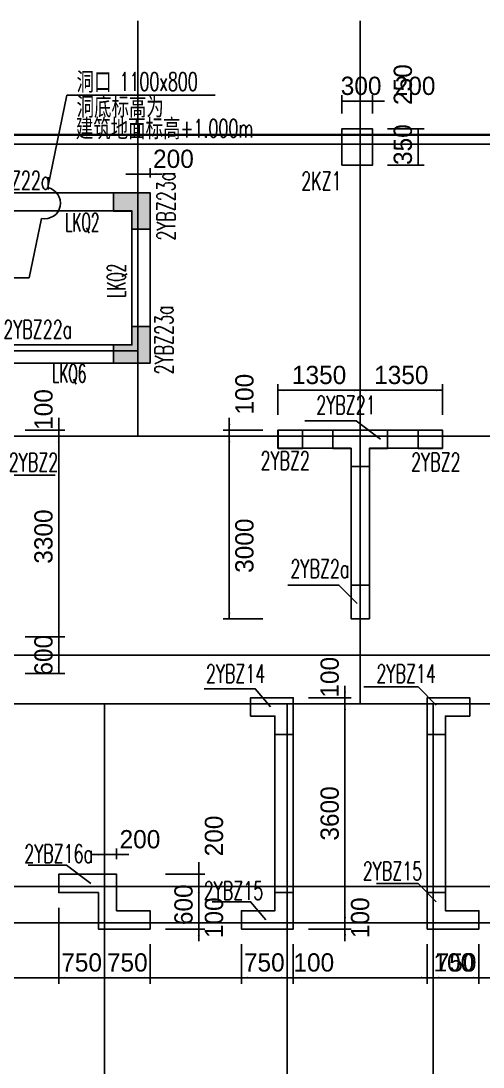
# Model space of a CAD drawing. Extents: x 387171 to 699106, y 11966 to 245688.
# Drawn here: x 567136 to 574726, y 217069 to 234261 of the extents above; entities that cross this region are included whole.
import ezdxf

# ---------------------------------------------------------------- set-up
doc = ezdxf.new("R2010")
doc.units = 0
doc.header["$LTSCALE"] = 100
doc.header["$MEASUREMENT"] = 0
for name, color, linetype in [('b边缘构件', 235, 'Continuous'), ('colu-主楼', 7, 'Continuous'), ('DOTE', 253, 'Continuous'), ('Q-TEXT', 2, 'Continuous'), ('wall-主楼', 2, 'Continuous'), ('Y阴影', 254, 'Continuous'), ('剪力墙开洞', 5, 'Continuous'), ('小尺寸', 4, 'Continuous'), ('边缘构件标注', 1, 'Continuous')]:
    doc.layers.add(name, color=color, linetype=linetype)
doc.styles.get("Standard").update_dxf_attribs({"font": 'standard'})
doc.styles.add('tk', font='tk')
doc.dimstyles.get("Standard").update_dxf_attribs({"dimtxt": 300, "dimasz": 100, "dimexe": 100, "dimexo": 250, "dimgap": 100, "dimtad": 0, "dimtoh": 1, "dimdec": 0, "dimdsep": 46, "dimcen": 0.09, "dimclrt": 7, "dimadec": 0, "dimazin": 0, "dimtfac": 1, "dimtdec": 4, "dimtofl": 0, "dimtmove": 0, "dimatfit": 3, "dimfxl": 1, "dimtolj": 1, "dimtzin": 0, "dimarcsym": 0})

# ---------------------------------------------------------------- blocks, each defined once
blk = doc.blocks.new('*D1314')
at = {"layer": '小尺寸', "color": 0, "linetype": 'ByBlock', "lineweight": -2}
for p, q in [((567208, 224137), (567858, 224137)), ((567758, 223537), (567758, 224137)), ((567208, 223537), (567858, 223537))]:
    blk.add_line(p, q, dxfattribs=at)
for points in [[(567758, 224137), (567775, 224037), (567741, 224037)], [(567758, 223537), (567741, 223637), (567775, 223637)]]:
    blk.add_solid(points, dxfattribs=at)
at = {"layer": '小尺寸', "color": 7, "linetype": 'Continuous', "lineweight": -2, "insert": (567508, 223837), "char_height": 300, "width": 556.67, "attachment_point": 5, "rotation": 90, "style": 'tk'}
blk.add_mtext('600', dxfattribs=at)
blk = doc.blocks.new('*D891')
at = {"layer": '小尺寸', "color": 0, "linetype": 'ByBlock', "lineweight": -2}
for p, q in [((567208, 227437), (567858, 227437)), ((567758, 224137), (567758, 227437)), ((567208, 224137), (567858, 224137))]:
    blk.add_line(p, q, dxfattribs=at)
for points in [[(567758, 227437), (567775, 227337), (567741, 227337)], [(567758, 224137), (567741, 224237), (567775, 224237)]]:
    blk.add_solid(points, dxfattribs=at)
at = {"layer": '小尺寸', "color": 7, "linetype": 'Continuous', "lineweight": -2, "insert": (567508, 225787), "char_height": 300, "width": 780, "attachment_point": 5, "rotation": 90, "style": 'tk'}
blk.add_mtext('3300', dxfattribs=at)
blk = doc.blocks.new('*D3272')
at = {"layer": '小尺寸', "color": 0, "linetype": 'ByBlock', "lineweight": -2}
for p, q in [((567758, 227237), (567758, 227737)), ((567208, 227537), (567858, 227537)), ((567208, 227437), (567858, 227437))]:
    blk.add_line(p, q, dxfattribs=at)
for points in [[(567758, 227537), (567741, 227637), (567775, 227637)], [(567758, 227437), (567775, 227337), (567741, 227337)]]:
    blk.add_solid(points, dxfattribs=at)
at = {"layer": '小尺寸', "color": 7, "linetype": 'Continuous', "lineweight": -2, "insert": (567508, 227875), "char_height": 300, "width": 476.67, "attachment_point": 5, "rotation": 90, "style": 'tk'}
blk.add_mtext('100', dxfattribs=at)
blk = doc.blocks.new('*D779')
at = {"layer": '小尺寸', "color": 0, "linetype": 'ByBlock', "lineweight": -2}
for p, q in [((572408, 232738), (572408, 233042)), ((572708, 232738), (572708, 233042)), ((572408, 232942), (572708, 232942))]:
    blk.add_line(p, q, dxfattribs=at)
for points in [[(572408, 232942), (572508, 232958), (572508, 232925)], [(572708, 232942), (572608, 232925), (572608, 232958)]]:
    blk.add_solid(points, dxfattribs=at)
at = {"layer": '小尺寸', "color": 7, "linetype": 'Continuous', "lineweight": -2, "insert": (572723, 233192), "char_height": 300, "width": 566.67, "attachment_point": 5, "rotation": 360, "style": 'tk'}
blk.add_mtext('300', dxfattribs=at)
blk = doc.blocks.new('*D1713')
at = {"layer": '小尺寸', "color": 0, "linetype": 'ByBlock', "lineweight": -2}
for p, q in [((572708, 232738), (572708, 233042)), ((572908, 232738), (572908, 233042)), ((572508, 232942), (573108, 232942))]:
    blk.add_line(p, q, dxfattribs=at)
for points in [[(572708, 232942), (572608, 232925), (572608, 232958)], [(572908, 232942), (573008, 232958), (573008, 232925)]]:
    blk.add_solid(points, dxfattribs=at)
at = {"layer": '小尺寸', "color": 7, "linetype": 'Continuous', "lineweight": -2, "insert": (573609, 233192), "char_height": 300, "width": 566.67, "attachment_point": 5, "rotation": 360, "style": 'tk'}
blk.add_mtext('200', dxfattribs=at)
blk = doc.blocks.new('*D1589')
at = {"layer": '小尺寸', "color": 0, "linetype": 'ByBlock', "lineweight": -2}
for p, q in [((573158, 232488), (573760, 232488)), ((573660, 232488), (573660, 232238)), ((573158, 232238), (573760, 232238))]:
    blk.add_line(p, q, dxfattribs=at)
for points in [[(573660, 232488), (573677, 232388), (573644, 232388)], [(573660, 232238), (573644, 232338), (573677, 232338)]]:
    blk.add_solid(points, dxfattribs=at)
at = {"layer": '小尺寸', "color": 7, "linetype": 'Continuous', "lineweight": -2, "insert": (573410, 233214), "char_height": 300, "width": 566.67, "attachment_point": 5, "rotation": 90, "style": 'tk'}
blk.add_mtext('250', dxfattribs=at)
blk = doc.blocks.new('*D1341')
at = {"layer": '小尺寸', "color": 0, "linetype": 'ByBlock', "lineweight": -2}
for p, q in [((573158, 232238), (573760, 232238)), ((573660, 232238), (573660, 231888)), ((573158, 231888), (573760, 231888))]:
    blk.add_line(p, q, dxfattribs=at)
for points in [[(573660, 232238), (573677, 232138), (573644, 232138)], [(573660, 231888), (573644, 231988), (573677, 231988)]]:
    blk.add_solid(points, dxfattribs=at)
at = {"layer": '小尺寸', "color": 7, "linetype": 'Continuous', "lineweight": -2, "insert": (573410, 232228), "char_height": 300, "width": 566.67, "attachment_point": 5, "rotation": 90, "style": 'tk'}
blk.add_mtext('350', dxfattribs=at)
blk = doc.blocks.new('*D1049')
at = {"layer": '小尺寸', "color": 0, "linetype": 'ByBlock', "lineweight": -2}
for p, q in [((570058, 220437), (570058, 219837)), ((569508, 220237), (570158, 220237)), ((569508, 220037), (570158, 220037))]:
    blk.add_line(p, q, dxfattribs=at)
for points in [[(570058, 220237), (570041, 220337), (570075, 220337)], [(570058, 220037), (570075, 219937), (570041, 219937)]]:
    blk.add_solid(points, dxfattribs=at)
at = {"layer": '小尺寸', "color": 7, "linetype": 'Continuous', "lineweight": -2, "insert": (570308, 220867), "char_height": 300, "width": 566.67, "attachment_point": 5, "rotation": 90, "style": 'tk'}
blk.add_mtext('200', dxfattribs=at)
blk = doc.blocks.new('*D707')
at = {"layer": '小尺寸', "color": 0, "linetype": 'ByBlock', "lineweight": -2}
for p, q in [((570058, 219637), (570058, 219137)), ((569508, 219437), (570158, 219437)), ((569508, 219337), (570158, 219337))]:
    blk.add_line(p, q, dxfattribs=at)
for points in [[(570058, 219437), (570041, 219537), (570075, 219537)], [(570058, 219337), (570075, 219237), (570041, 219237)]]:
    blk.add_solid(points, dxfattribs=at)
at = {"layer": '小尺寸', "color": 7, "linetype": 'Continuous', "lineweight": -2, "insert": (570308, 219523), "char_height": 300, "width": 476.67, "attachment_point": 5, "rotation": 90, "style": 'tk'}
blk.add_mtext('100', dxfattribs=at)
blk = doc.blocks.new('*D2906')
at = {"layer": '小尺寸', "color": 0, "linetype": 'ByBlock', "lineweight": -2}
for p, q in [((572458, 223337), (572458, 222837)), ((571858, 223137), (572558, 223137)), ((571858, 223037), (572558, 223037))]:
    blk.add_line(p, q, dxfattribs=at)
for points in [[(572458, 223137), (572441, 223237), (572475, 223237)], [(572458, 223037), (572475, 222937), (572441, 222937)]]:
    blk.add_solid(points, dxfattribs=at)
at = {"layer": '小尺寸', "color": 7, "linetype": 'Continuous', "lineweight": -2, "insert": (572208, 223475), "char_height": 300, "width": 476.67, "attachment_point": 5, "rotation": 90, "style": 'tk'}
blk.add_mtext('100', dxfattribs=at)
blk = doc.blocks.new('*D2787')
at = {"layer": '小尺寸', "color": 0, "linetype": 'ByBlock', "lineweight": -2}
for p, q in [((572458, 219637), (572458, 219137)), ((571858, 219437), (572558, 219437)), ((571858, 219337), (572558, 219337))]:
    blk.add_line(p, q, dxfattribs=at)
for points in [[(572458, 219437), (572441, 219537), (572475, 219537)], [(572458, 219337), (572475, 219237), (572441, 219237)]]:
    blk.add_solid(points, dxfattribs=at)
at = {"layer": '小尺寸', "color": 7, "linetype": 'Continuous', "lineweight": -2, "insert": (572708, 219523), "char_height": 300, "width": 476.67, "attachment_point": 5, "rotation": 90, "style": 'tk'}
blk.add_mtext('100', dxfattribs=at)
blk = doc.blocks.new('*D2497')
at = {"layer": '小尺寸', "color": 0, "linetype": 'ByBlock', "lineweight": -2}
for p, q in [((571108, 227437), (570458, 227437)), ((570558, 224437), (570558, 227437)), ((571108, 224437), (570458, 224437))]:
    blk.add_line(p, q, dxfattribs=at)
for points in [[(570558, 227437), (570575, 227337), (570541, 227337)], [(570558, 224437), (570541, 224537), (570575, 224537)]]:
    blk.add_solid(points, dxfattribs=at)
at = {"layer": '小尺寸', "color": 7, "linetype": 'Continuous', "lineweight": -2, "insert": (570808, 225637), "char_height": 300, "width": 780, "attachment_point": 5, "rotation": 90, "style": 'tk'}
blk.add_mtext('3000', dxfattribs=at)
blk = doc.blocks.new('*D3355')
at = {"layer": '小尺寸', "color": 0, "linetype": 'ByBlock', "lineweight": -2}
for p, q in [((570558, 227237), (570558, 227737)), ((571108, 227537), (570458, 227537)), ((571108, 227437), (570458, 227437))]:
    blk.add_line(p, q, dxfattribs=at)
for points in [[(570558, 227537), (570541, 227637), (570575, 227637)], [(570558, 227437), (570575, 227337), (570541, 227337)]]:
    blk.add_solid(points, dxfattribs=at)
at = {"layer": '小尺寸', "color": 7, "linetype": 'Continuous', "lineweight": -2, "insert": (570808, 228127), "char_height": 300, "width": 476.67, "attachment_point": 5, "rotation": 90, "style": 'tk'}
blk.add_mtext('100', dxfattribs=at)
blk = doc.blocks.new('*D237')
at = {"layer": '小尺寸', "color": 0, "linetype": 'ByBlock', "lineweight": -2}
for p, q in [((572708, 227788), (572708, 228291)), ((574058, 228191), (572708, 228191)), ((574058, 227788), (574058, 228291))]:
    blk.add_line(p, q, dxfattribs=at)
for points in [[(572708, 228191), (572808, 228208), (572808, 228175)], [(574058, 228191), (573958, 228175), (573958, 228208)]]:
    blk.add_solid(points, dxfattribs=at)
at = {"layer": '小尺寸', "color": 7, "linetype": 'Continuous', "lineweight": -2, "insert": (573383, 228441), "char_height": 300, "width": 690, "attachment_point": 5, "rotation": 360, "style": 'tk'}
blk.add_mtext('1350', dxfattribs=at)
blk = doc.blocks.new('*D1193')
at = {"layer": '小尺寸', "color": 0, "linetype": 'ByBlock', "lineweight": -2}
for p, q in [((571358, 227787), (571358, 228291)), ((572708, 228191), (571358, 228191)), ((572708, 227787), (572708, 228291))]:
    blk.add_line(p, q, dxfattribs=at)
for points in [[(571358, 228191), (571458, 228208), (571458, 228175)], [(572708, 228191), (572608, 228175), (572608, 228208)]]:
    blk.add_solid(points, dxfattribs=at)
at = {"layer": '小尺寸', "color": 7, "linetype": 'Continuous', "lineweight": -2, "insert": (572033, 228441), "char_height": 300, "width": 690, "attachment_point": 5, "rotation": 360, "style": 'tk'}
blk.add_mtext('1350', dxfattribs=at)
blk = doc.blocks.new('*D1062')
at = {"layer": '小尺寸', "color": 0, "linetype": 'ByBlock', "lineweight": -2}
for p, q in [((569458, 231743), (568858, 231743)), ((569058, 231688), (569058, 231843)), ((569258, 231688), (569258, 231843))]:
    blk.add_line(p, q, dxfattribs=at)
for points in [[(569058, 231743), (568958, 231727), (568958, 231760)], [(569258, 231743), (569358, 231760), (569358, 231727)]]:
    blk.add_solid(points, dxfattribs=at)
at = {"layer": '小尺寸', "color": 7, "linetype": 'Continuous', "lineweight": -2, "insert": (569641, 231993), "char_height": 300, "width": 566.67, "attachment_point": 5, "rotation": 360, "style": 'tk'}
blk.add_mtext('200', dxfattribs=at)
blk = doc.blocks.new('*D2552')
at = {"layer": '小尺寸', "color": 0, "linetype": 'ByBlock', "lineweight": -2}
for p, q in [((568508, 220487), (568508, 220662)), ((568708, 220487), (568708, 220662)), ((568908, 220562), (568308, 220562))]:
    blk.add_line(p, q, dxfattribs=at)
for points in [[(568508, 220562), (568408, 220545), (568408, 220578)], [(568708, 220562), (568808, 220578), (568808, 220545)]]:
    blk.add_solid(points, dxfattribs=at)
at = {"layer": '小尺寸', "color": 7, "linetype": 'Continuous', "lineweight": -2, "insert": (569091, 220812), "char_height": 300, "width": 566.67, "attachment_point": 5, "rotation": 360, "style": 'tk'}
blk.add_mtext('200', dxfattribs=at)
blk = doc.blocks.new('*D4162')
at = {"layer": '小尺寸', "color": 0, "linetype": 'ByBlock', "lineweight": -2}
for p, q in [((571858, 223037), (572558, 223037)), ((572458, 223037), (572458, 219437)), ((571858, 219437), (572558, 219437))]:
    blk.add_line(p, q, dxfattribs=at)
for points in [[(572458, 223037), (572475, 222937), (572441, 222937)], [(572458, 219437), (572441, 219537), (572475, 219537)]]:
    blk.add_solid(points, dxfattribs=at)
at = {"layer": '小尺寸', "color": 7, "linetype": 'Continuous', "lineweight": -2, "insert": (572208, 221237), "char_height": 300, "width": 775, "attachment_point": 5, "rotation": 90, "style": 'tk'}
blk.add_mtext('3600', dxfattribs=at)
blk = doc.blocks.new('*D812')
at = {"layer": '小尺寸', "color": 0, "linetype": 'ByBlock', "lineweight": -2}
for p, q in [((569508, 220037), (570158, 220037)), ((570058, 220037), (570058, 219437)), ((569508, 219437), (570158, 219437))]:
    blk.add_line(p, q, dxfattribs=at)
for points in [[(570058, 220037), (570075, 219937), (570041, 219937)], [(570058, 219437), (570041, 219537), (570075, 219537)]]:
    blk.add_solid(points, dxfattribs=at)
at = {"layer": '小尺寸', "color": 7, "linetype": 'Continuous', "lineweight": -2, "insert": (569808, 219737), "char_height": 300, "width": 556.67, "attachment_point": 5, "rotation": 90, "style": 'tk'}
blk.add_mtext('600', dxfattribs=at)
blk = doc.blocks.new('*D986')
at = {"layer": '小尺寸', "color": 0, "linetype": 'ByBlock', "lineweight": -2}
for p, q in [((570758, 219087), (570758, 218437)), ((571508, 218944), (571508, 218437)), ((571508, 218537), (570758, 218537))]:
    blk.add_line(p, q, dxfattribs=at)
for points in [[(570758, 218537), (570858, 218554), (570858, 218520)], [(571508, 218537), (571408, 218520), (571408, 218554)]]:
    blk.add_solid(points, dxfattribs=at)
at = {"layer": '小尺寸', "color": 7, "linetype": 'Continuous', "lineweight": -2, "insert": (571133, 218787), "char_height": 300, "width": 566.67, "attachment_point": 5, "rotation": 360, "style": 'tk'}
blk.add_mtext('750', dxfattribs=at)
blk = doc.blocks.new('*D733')
at = {"layer": '小尺寸', "color": 0, "linetype": 'ByBlock', "lineweight": -2}
for p, q in [((574658, 219087), (574658, 218438)), ((573908, 218957), (573908, 218438)), ((574658, 218538), (573908, 218538))]:
    blk.add_line(p, q, dxfattribs=at)
for points in [[(573908, 218538), (574008, 218555), (574008, 218521)], [(574658, 218538), (574558, 218521), (574558, 218555)]]:
    blk.add_solid(points, dxfattribs=at)
at = {"layer": '小尺寸', "color": 7, "linetype": 'Continuous', "lineweight": -2, "insert": (574283, 218788), "char_height": 300, "width": 566.67, "attachment_point": 5, "rotation": 360, "style": 'tk'}
blk.add_mtext('750', dxfattribs=at)
blk = doc.blocks.new('*D1807')
at = {"layer": '小尺寸', "color": 0, "linetype": 'ByBlock', "lineweight": -2}
for p, q in [((573808, 219087), (573808, 218438)), ((573908, 218957), (573908, 218438)), ((574108, 218538), (573608, 218538))]:
    blk.add_line(p, q, dxfattribs=at)
for points in [[(573808, 218538), (573708, 218521), (573708, 218555)], [(573908, 218538), (574008, 218555), (574008, 218521)]]:
    blk.add_solid(points, dxfattribs=at)
at = {"layer": '小尺寸', "color": 7, "linetype": 'Continuous', "lineweight": -2, "insert": (574246, 218788), "char_height": 300, "width": 476.67, "attachment_point": 5, "rotation": 360, "style": 'tk'}
blk.add_mtext('100', dxfattribs=at)
blk = doc.blocks.new('*D1532')
at = {"layer": '小尺寸', "color": 0, "linetype": 'ByBlock', "lineweight": -2}
for p, q in [((571608, 219087), (571608, 218437)), ((571808, 218537), (571308, 218537)), ((571508, 218563), (571508, 218437))]:
    blk.add_line(p, q, dxfattribs=at)
for points in [[(571508, 218537), (571408, 218520), (571408, 218553)], [(571608, 218537), (571708, 218553), (571708, 218520)]]:
    blk.add_solid(points, dxfattribs=at)
at = {"layer": '小尺寸', "color": 7, "linetype": 'Continuous', "lineweight": -2, "insert": (571946, 218787), "char_height": 300, "width": 476.67, "attachment_point": 5, "rotation": 360, "style": 'tk'}
blk.add_mtext('100', dxfattribs=at)
blk = doc.blocks.new('*D1944')
at = {"layer": '小尺寸', "color": 0, "linetype": 'ByBlock', "lineweight": -2}
for p, q in [((568508, 219787), (568508, 218437)), ((569258, 219087), (569258, 218437)), ((569258, 218537), (568508, 218537))]:
    blk.add_line(p, q, dxfattribs=at)
for points in [[(568508, 218537), (568608, 218553), (568608, 218520)], [(569258, 218537), (569158, 218520), (569158, 218553)]]:
    blk.add_solid(points, dxfattribs=at)
at = {"layer": '小尺寸', "color": 7, "linetype": 'Continuous', "lineweight": -2, "insert": (568883, 218787), "char_height": 300, "width": 566.67, "attachment_point": 5, "rotation": 360, "style": 'tk'}
blk.add_mtext('750', dxfattribs=at)
blk = doc.blocks.new('*D2882')
at = {"layer": '小尺寸', "color": 0, "linetype": 'ByBlock', "lineweight": -2}
for p, q in [((568508, 219787), (568508, 218437)), ((567758, 219687), (567758, 218437)), ((568508, 218537), (567758, 218537))]:
    blk.add_line(p, q, dxfattribs=at)
for points in [[(567758, 218537), (567858, 218553), (567858, 218520)], [(568508, 218537), (568408, 218520), (568408, 218553)]]:
    blk.add_solid(points, dxfattribs=at)
at = {"layer": '小尺寸', "color": 7, "linetype": 'Continuous', "lineweight": -2, "insert": (568133, 218787), "char_height": 300, "width": 566.67, "attachment_point": 5, "rotation": 360, "style": 'tk'}
blk.add_mtext('750', dxfattribs=at)

msp = doc.modelspace()

# ---------------------------------------------------------------- hatches: boundary and pattern name
at = {"layer": 'Y阴影'}
for points in [[(569258.1, 230836.9), (568958.1, 230836.9), (568958.1, 231136.9), (568658.1, 231136.9), (568658.1, 231437.9), (569258.1, 231437.9)], [(569258.1, 229236.9), (568958.1, 229236.9), (568958.1, 228936.9), (568658.1, 228936.9), (568658.1, 228637.9), (569258.1, 228637.9)]]:
    msp.add_hatch(color=256, dxfattribs=at).paths.add_polyline_path(points, flags=0)
h = msp.add_hatch(dxfattribs=at)
h.set_pattern_fill('ANSI31', color=256, scale=25, style=0)
h.set_pattern_definition([])
h.paths.add_polyline_path([(571358.1, 227236.9), (571358.1, 227536.9), (571758.1, 227536.9), (571758.1, 227236.9)], flags=0)
h = msp.add_hatch(dxfattribs=at)
h.set_pattern_fill('ANSI31', color=256, scale=25, style=0)
h.set_pattern_definition([])
h.paths.add_polyline_path([(572558.1, 227236.9), (572558.1, 226936.9), (572858.1, 226936.9), (572858.1, 227236.9), (573158.1, 227236.9), (573158.1, 227536.9), (572258.1, 227536.9), (572258.1, 227236.9)], flags=0)
h = msp.add_hatch(dxfattribs=at)
h.set_pattern_fill('ANSI31', color=256, scale=25, style=0)
h.set_pattern_definition([])
h.paths.add_polyline_path([(573658.1, 227236.9), (573658.1, 227536.9), (574058.1, 227536.9), (574058.1, 227236.9)], flags=0)
h = msp.add_hatch(dxfattribs=at)
h.set_pattern_fill('ANSI31', color=256, scale=25, style=0)
h.set_pattern_definition([])
h.paths.add_polyline_path([(572858.1, 224986.9), (572858.1, 224436.9), (572558.1, 224436.9), (572558.1, 224986.9)], flags=0)
h = msp.add_hatch(dxfattribs=at)
h.set_pattern_fill('ANSI31', color=256, scale=25, style=0)
h.set_pattern_definition([])
h.paths.add_polyline_path([(571608.1, 223136.9), (571608.1, 222536.9), (571308.1, 222536.9), (571308.1, 222836.9), (570908.1, 222836.9), (570908.1, 223136.9)], flags=0)
h = msp.add_hatch(dxfattribs=at)
h.set_pattern_fill('ANSI31', color=256, scale=25, style=0)
h.set_pattern_definition([])
h.paths.add_polyline_path([(574508.1, 223136.9), (574508.1, 222836.9), (574108.1, 222836.9), (574108.1, 222536.9), (573808.1, 222536.9), (573808.1, 223136.9)], flags=0)
h = msp.add_hatch(dxfattribs=at)
h.set_pattern_fill('ANSI31', color=256, scale=25, style=0)
h.set_pattern_definition([])
h.paths.add_polyline_path([(569258.1, 219636.9), (569258.1, 219336.9), (568408.1, 219336.9), (568408.1, 219936.9), (567758.1, 219936.9), (567758.1, 220236.9), (568708.1, 220236.9), (568708.1, 219636.9)], flags=0)
h = msp.add_hatch(dxfattribs=at)
h.set_pattern_fill('ANSI31', color=256, scale=25, style=0)
h.set_pattern_definition([])
h.paths.add_polyline_path([(571608.1, 219936.9), (571608.1, 219336.9), (570758.1, 219336.9), (570758.1, 219636.9), (571308.1, 219636.9), (571308.1, 219936.9)], flags=0)
h = msp.add_hatch(dxfattribs=at)
h.set_pattern_fill('ANSI31', color=256, scale=25, style=0)
h.set_pattern_definition([])
h.paths.add_polyline_path([(574658.1, 219636.9), (574658.1, 219336.9), (573808.1, 219336.9), (573808.1, 219936.9), (574108.1, 219936.9), (574108.1, 219636.9)], flags=0)

# ---------------------------------------------------------------- linework, layer by layer
at = {"color": 6, "lineweight": 30}
msp.add_lwpolyline([(476181.3, 232428.8), (494258.1, 233154.4), (494258.1, 231537.9), (540808.1, 231537.9), (540808.1, 232387.9), (590208.1, 232387.9), (590208.1, 232187.9), (593108.1, 232187.9), (593108.1, 230737.9), (608058.1, 230737.9), (608058.1, 231687.9), (648158.1, 231687.9), (648158.1, 230737.9), (657058.1, 230737.9), (657158.1, 196187.9), (658248.2, 196187.9), (663075.9, 83077.9), (659946, 47787.8), (654318.1, 48286.9), (653832.2, 42808.4), (496133.5, 56794.9), (482757.4, 68610.1), (476181.3, 232428.8)], dxfattribs=at)
at = {"layer": 'b边缘构件'}
for points in [[(569258.1, 230836.9), (568958.1, 230836.9), (568958.1, 231136.9), (568658.1, 231136.9), (568658.1, 231437.9), (569258.1, 231437.9)], [(569258.1, 229236.9), (568958.1, 229236.9), (568958.1, 228936.9), (568658.1, 228936.9), (568658.1, 228637.9), (569258.1, 228637.9)], [(571358.1, 227236.9), (571358.1, 227536.9), (571758.1, 227536.9), (571758.1, 227236.9)], [(572558.1, 227236.9), (572558.1, 226936.9), (572858.1, 226936.9), (572858.1, 227236.9), (573158.1, 227236.9), (573158.1, 227536.9), (572258.1, 227536.9), (572258.1, 227236.9)], [(573658.1, 227236.9), (573658.1, 227536.9), (574058.1, 227536.9), (574058.1, 227236.9)]]:
    msp.add_lwpolyline(points, close=True, dxfattribs=at)
for points in [[(572858.1, 224986.9), (572858.1, 224436.9), (572558.1, 224436.9), (572558.1, 224986.9), (572858.1, 224986.9)], [(571608.1, 223136.9), (571608.1, 222536.9), (571308.1, 222536.9), (571308.1, 222836.9), (570908.1, 222836.9), (570908.1, 223136.9), (571608.1, 223136.9)], [(574508.1, 223136.9), (574508.1, 222836.9), (574108.1, 222836.9), (574108.1, 222536.9), (573808.1, 222536.9), (573808.1, 223136.9), (574508.1, 223136.9)], [(569258.1, 219636.9), (569258.1, 219336.9), (568408.1, 219336.9), (568408.1, 219936.9), (567758.1, 219936.9), (567758.1, 220236.9), (568708.1, 220236.9), (568708.1, 219636.9), (569258.1, 219636.9)], [(571608.1, 219936.9), (571608.1, 219336.9), (570758.1, 219336.9), (570758.1, 219636.9), (571308.1, 219636.9), (571308.1, 219936.9), (571608.1, 219936.9)], [(574658.1, 219636.9), (574658.1, 219336.9), (573808.1, 219336.9), (573808.1, 219936.9), (574108.1, 219936.9), (574108.1, 219636.9), (574658.1, 219636.9)]]:
    msp.add_lwpolyline(points, dxfattribs=at)
at = {"layer": 'colu-主楼'}
msp.add_lwpolyline([(572408.1, 231887.9), (572908.1, 231887.9), (572908.1, 232487.9), (572408.1, 232487.9)], close=True, dxfattribs=at)
at = {"layer": 'DOTE'}
for p, q in [((569058.1, 234260.7), (569058.1, 227437.9)), ((572708.1, 234260.7), (572708.1, 223037.9)), ((538758.1, 232237.9), (590108.1, 232237.9)), ((558308.1, 228837.9), (569058.1, 228837.9)), ((539629.1, 227437.9), (590108.1, 227437.9)), ((539629.1, 223837.9), (599108.1, 223837.9)), ((539629.1, 223037.9), (585908.1, 223037.9)), ((568508.1, 223037.9), (568508.1, 210429.3)), ((571508.1, 223037.9), (571508.1, 210429.3)), ((573908.1, 223037.9), (573908.1, 210429.3)), ((539629.1, 220037.9), (582908.1, 220037.9)), ((587069.7, 219437.9), (539629.1, 219437.9)), ((530358.1, 218537.9), (599408.1, 218537.9))]:
    msp.add_line(p, q, dxfattribs=at)
at = {"layer": 'wall-主楼'}
for points in [[(566558.1, 229487.9), (566558.1, 228637.9), (569258.1, 228637.9), (569258.1, 231437.9), (566558.1, 231437.9), (566558.1, 230587.9), (566758.1, 230587.9), (566758.1, 231137.9), (568958.1, 231137.9), (568958.1, 228937.9), (566758.1, 228937.9), (566758.1, 229487.9)], [(574057.8, 227237.9), (574057.8, 227537.9), (571357.8, 227537.9), (571357.8, 227237.9), (572558.1, 227237.9), (572558.1, 224437.9), (572858.1, 224437.9), (572858.1, 227237.9)], [(571308.1, 222837.9), (571308.1, 219637.9), (570758.1, 219637.9), (570758.1, 219337.9), (571608.1, 219337.9), (571608.1, 223137.9), (570908.1, 223137.9), (570908.1, 222837.9)], [(574658.1, 219337.9), (573808.1, 219337.9), (573808.1, 223137.9), (574508.1, 223137.9), (574508.1, 222837.9), (574108.1, 222837.9), (574108.1, 219637.9), (574658.1, 219637.9)], [(567757.8, 219937.9), (568408.1, 219937.9), (568408.1, 219337.9), (569258.1, 219337.9), (569258.1, 219637.9), (568708.1, 219637.9), (568708.1, 220237.9), (567757.8, 220237.9)]]:
    msp.add_lwpolyline(points, close=True, dxfattribs=at)
at = {"layer": '剪力墙开洞'}
for p, q in [((567892.7, 233038.4), (567578.7, 231521.5)), ((570324.5, 233038.4), (567892.7, 233038.4)), ((567473.6, 231014), (567271.4, 230037.4)), ((566658.1, 230037.4), (567271.4, 230037.4))]:
    msp.add_line(p, q, dxfattribs=at)
msp.add_arc((567526.2, 231267.7), 259.1, 258.30345, 78.30345, dxfattribs=at)
at = {"layer": '边缘构件标注', "color": 200}
msp.add_line((566942, 226796.6), (567700.9, 226796.6), dxfattribs=at)
for points in [[(573041.2, 227386.9), (572641.2, 227686.9), (571801.2, 227686.9)], [(572659, 224689.3), (572359, 224989.3), (571519, 224989.3)], [(573958.1, 223018.9), (573658.1, 223318.9), (572768.1, 223318.9)], [(571233.1, 222986.9), (570983.1, 223286.9), (570143.1, 223286.9)], [(568283.1, 220086.9), (567883.1, 220386.9), (567253.1, 220386.9)], [(573958.1, 219786.9), (573658.1, 220086.9), (572978.1, 220086.9)], [(571158.1, 219486.9), (570908.1, 219786.9), (570278.1, 219786.9)]]:
    msp.add_lwpolyline(points, dxfattribs=at)

# ---------------------------------------------------------------- texts
at = {"layer": 'Q-TEXT', "color": 3, "width": 0.6}
for s, p in [('LKQ2', (567863.5, 230802.4)), ('LKQ6', (567647.9, 228317.6))]:
    msp.add_text(s, height=300, dxfattribs=at).set_placement(p)
msp.add_text('LKQ2', height=300, rotation=90, dxfattribs=at).set_placement((568852.7, 229708.4))
at = {"layer": '剪力墙开洞', "width": 0.7}
for s, p in [('洞口 1100x800', (568049.5, 233113.9)), ('洞底标高为', (568051, 232703.4)), ('建筑地面标高+1.000m', (568037.8, 232346))]:
    msp.add_text(s, height=300, dxfattribs=at).set_placement(p)
at = {"layer": '边缘构件标注', "color": 200, "width": 0.7}
for s, rotation, p in [('2YBZ22a', 360, (566487.3, 231492.7)), ('2YBZ23a', 90, (569668.8, 230650)), ('2KZ1', 360, (571739, 231481.4)), ('2YBZ23a', 90, (569634.1, 228452.9)), ('2YBZ22a', 360, (566847.3, 229041.2)), ('2YBZ21', 360, (571987, 227797.8)), ('2YBZ2', 360, (566937, 226859.1)), ('2YBZ2', 360, (571071, 226886.5)), ('2YBZ2', 360, (573544.2, 226861)), ('2YBZ2a', 360, (571562.8, 225108)), ('2YBZ14', 360, (570174.1, 223384.4)), ('2YBZ14', 360, (572974.5, 223384.4)), ('2YBZ16a', 360, (567189.9, 220424.9)), ('2YBZ15', 360, (572751.2, 220142)), ('2YBZ15', 360, (570139.3, 219817.4))]:
    msp.add_text(s, height=300, rotation=rotation, dxfattribs=at).set_placement(p)

# ---------------------------------------------------------------- dimensions: what is measured, and where the dimension line sits
at = {"layer": '小尺寸'}
for base, p1, p2, angle, picture, middle in [((573660.4, 232237.6), (572908.1, 232487.9), (572908.1, 232237.6), 90, '*D1589', (573410.4, 232706)), ((572708.1, 232941.6), (572408.1, 232487.9), (572708.1, 232487.9), 360, '*D779', (572190, 233191.6)), ((572908.1, 232941.6), (572708.1, 232487.9), (572908.1, 232487.9), 360, '*D1713', (573126.1, 233191.6)), ((573660.4, 231887.9), (572908.1, 232237.6), (572908.1, 231887.9), 90, '*D1341', (573410.4, 231669.9)), ((569058.1, 231743.3), (569258.1, 231437.9), (569058.1, 231437.9), 180, '*D1062', (569158.1, 231993.3)), ((571358.1, 228191.2), (572708.1, 227536.9), (571358.1, 227536.9), 180, '*D1193', (572033.1, 228441.2)), ((572708.1, 228191.2), (574058.1, 227537.9), (572708.1, 227537.9), 180, '*D237', (573383.1, 228441.2)), ((568508.1, 220561.7), (568708.1, 220236.9), (568508.1, 220236.9), 180, '*D2552', (568608.1, 220811.7)), ((567758.1, 218536.6), (568508.1, 220036.6), (567758.1, 219936.9), 180, '*D2882', (568133.1, 218786.6)), ((568508.1, 218536.6), (569258.1, 219336.9), (568508.1, 220036.6), 180, '*D1944', (568883.1, 218786.6)), ((570758.1, 218536.9), (571508.1, 219193.7), (570758.1, 219336.9), 180, '*D986', (571133.1, 218786.9)), ((571508.1, 218536.6), (571608.1, 219336.9), (571508.1, 218812.7), 180, '*D1532', (571558.1, 218786.6)), ((573808.1, 218538.1), (573908.1, 219206.9), (573808.1, 219336.9), 180, '*D1807', (573858.1, 218788.1)), ((573908.1, 218538.1), (574658.1, 219336.9), (573908.1, 219206.9), 180, '*D733', (574283.1, 218788.1))]:
    dim = msp.add_linear_dim(base=base, p1=p1, p2=p2, angle=angle, dimstyle='Standard', dxfattribs=at)
    dim.commit()
    dim.dimension.update_dxf_attribs({"geometry": picture, "text_midpoint": middle})
for p1, p2, distance, picture, middle in [((571358.1, 227436.6), (571358.1, 227536.9), 800, '*D3355', (570808.1, 227738.9)), ((566958.1, 227436.6), (566958.1, 227536.9), -800, '*D3272', (567508.1, 227486.8)), ((566958.1, 224136.6), (566958.1, 227436.6), -800, '*D891', (567508.1, 225786.6)), ((571358.1, 224436.9), (571358.1, 227436.6), 800, '*D2497', (570808.1, 225636.8)), ((566958.1, 223536.9), (566958.1, 224136.6), -800, '*D1314', (567508.1, 223836.8)), ((571608.1, 223136.9), (571608.1, 223036.6), 850, '*D2906', (572208.1, 223086.8)), ((571608.1, 223036.6), (571608.1, 219436.6), 850, '*D4162', (572208.1, 221236.6)), ((569258.1, 220236.9), (569258.1, 220036.6), 800, '*D1049', (570308.1, 220383.8)), ((569258.1, 220036.6), (569258.1, 219436.6), 800, '*D812', (569808.1, 219736.6)), ((569258.1, 219436.6), (569258.1, 219336.9), 800, '*D707', (570308.1, 219135)), ((571608.1, 219436.6), (571608.1, 219336.9), 850, '*D2787', (572708.1, 219135))]:
    dim = msp.add_aligned_dim(p1=p1, p2=p2, distance=distance, dimstyle='Standard', dxfattribs=at)
    dim.commit()
    dim.dimension.update_dxf_attribs({"geometry": picture, "text_midpoint": middle})

doc.saveas('drawing.dxf')
